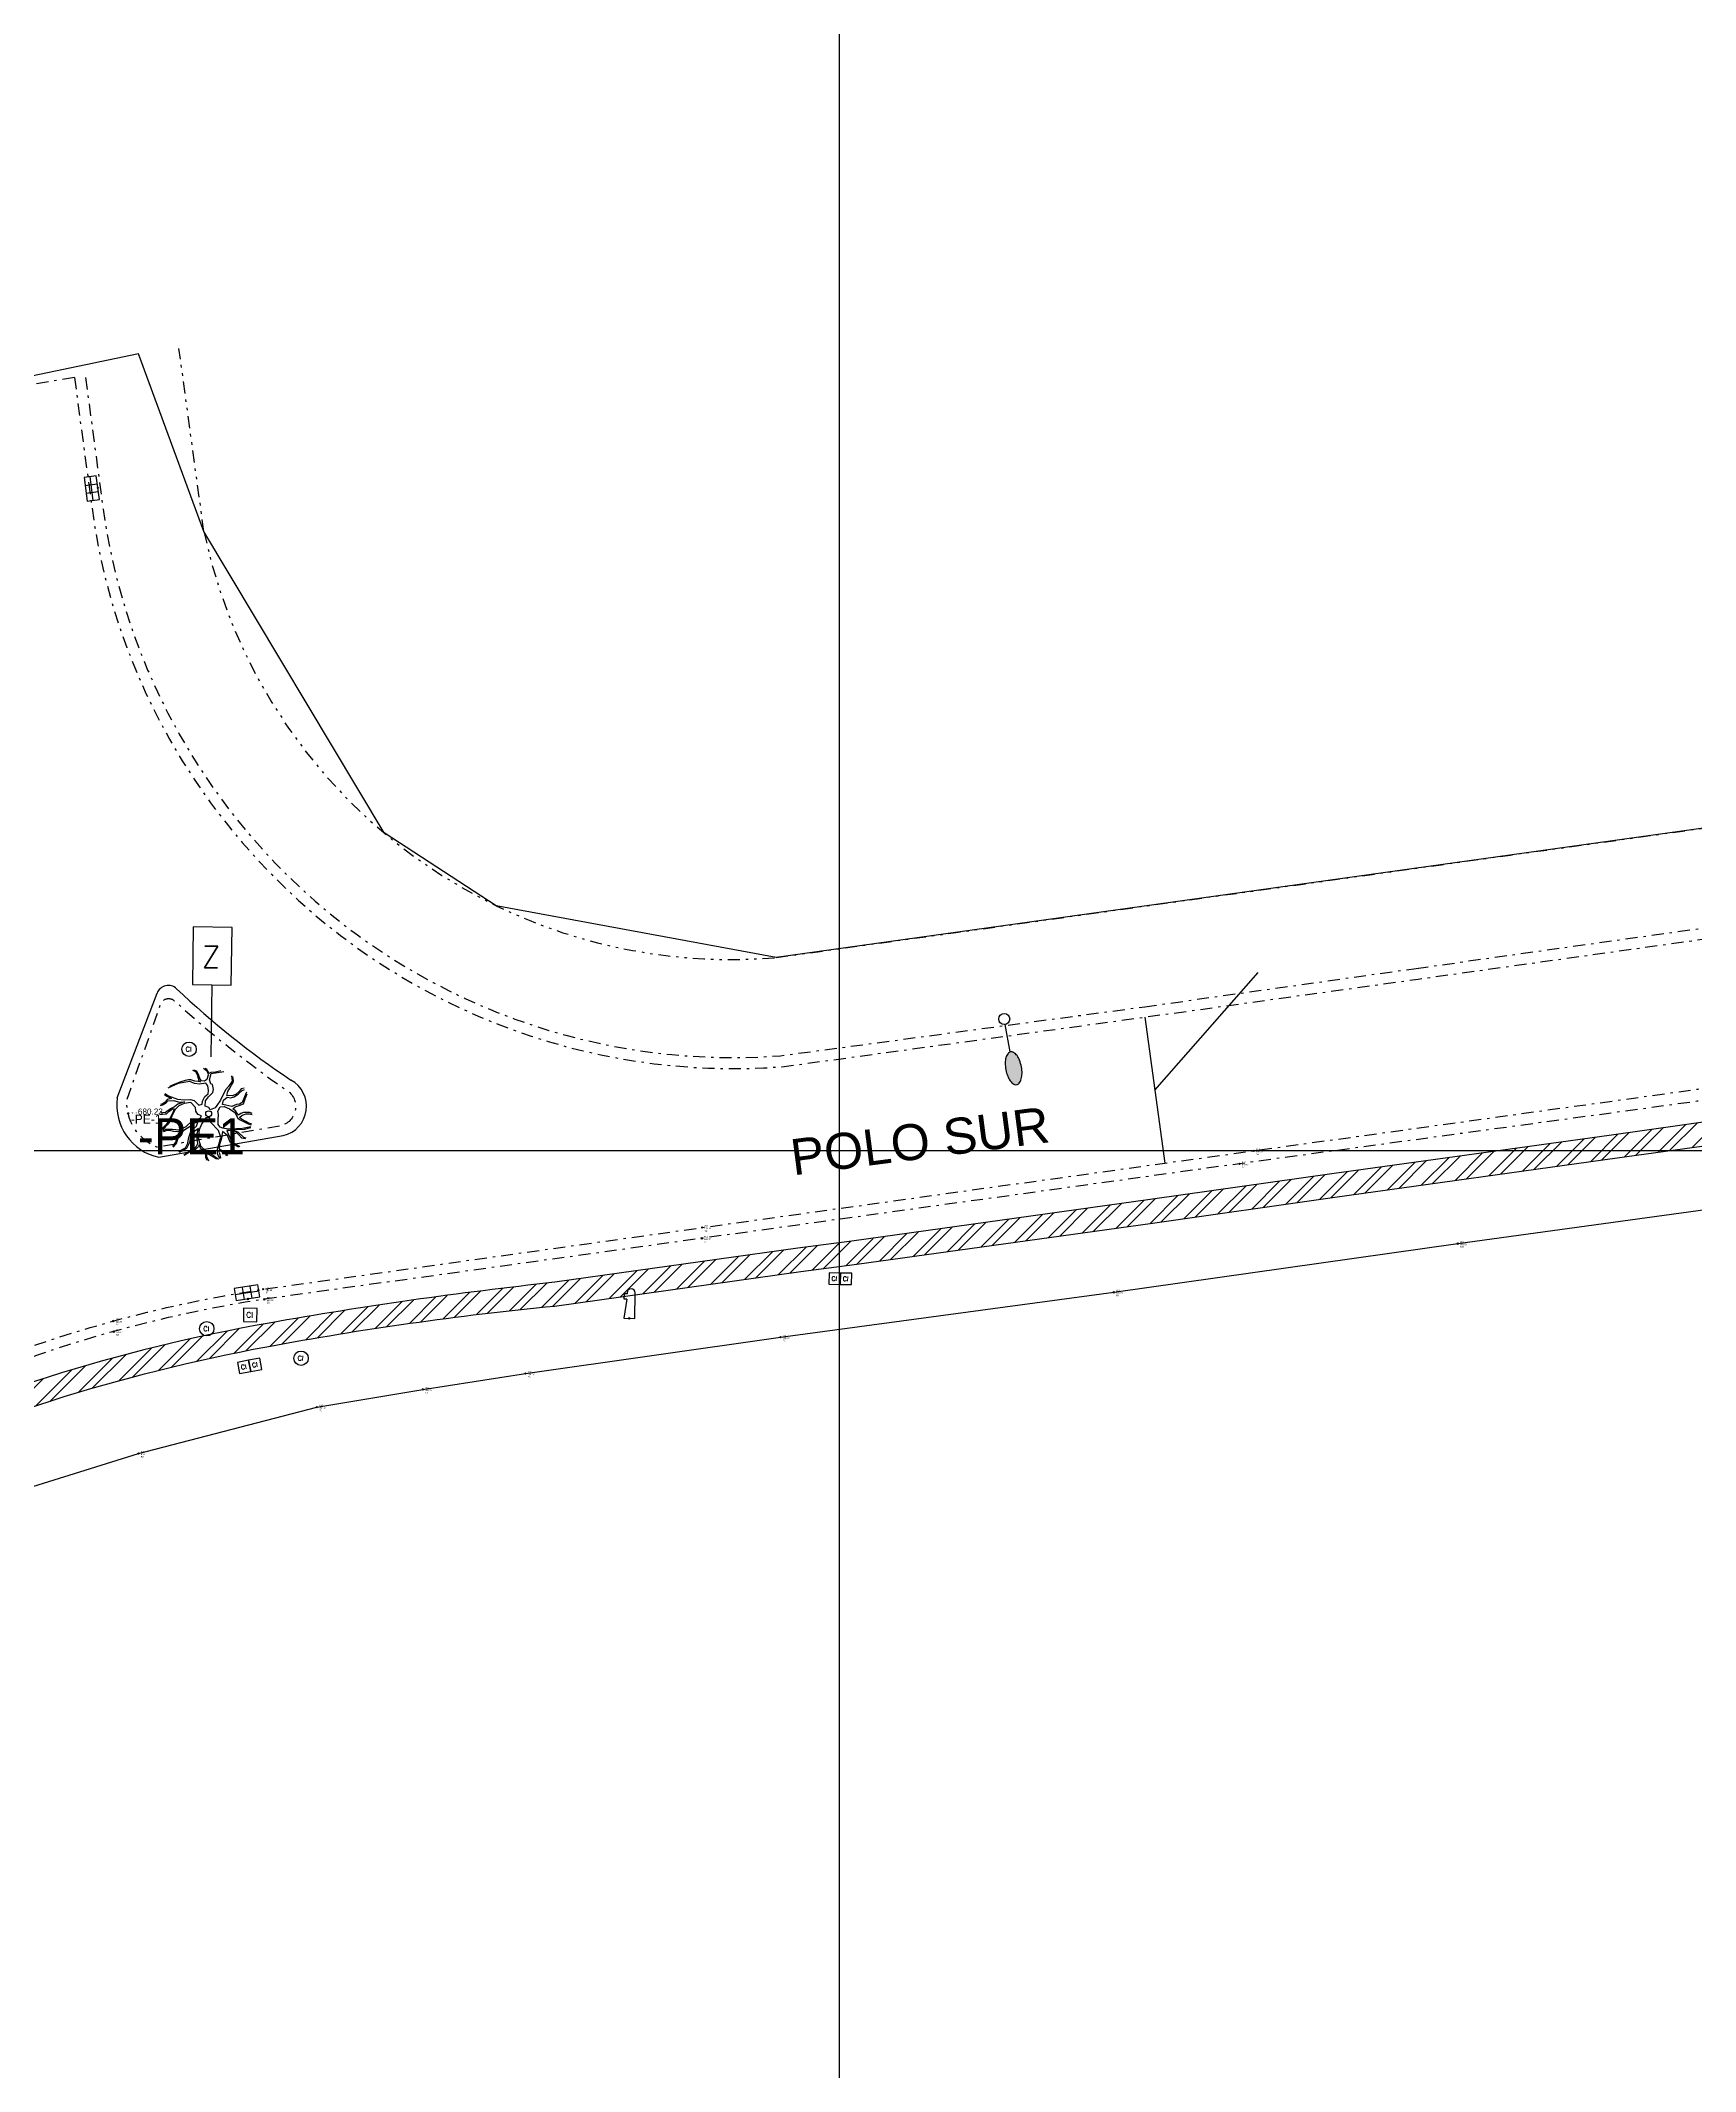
# Model space of a CAD drawing. Extents: x 352140 to 354978, y 6304672 to 6307963.
# Drawn here: x 352666.7 to 352735.6, y 6305561.7 to 6305646.2 of the extents above; entities that cross this region are included whole.
import ezdxf

# ---------------------------------------------------------------- set-up
doc = ezdxf.new("R2010")
doc.units = 0
doc.header["$PDMODE"] = 35
doc.header["$PDSIZE"] = 0.03
for name, pattern in [('DASHED', [19.05, 12.7, -6.35]), ('DIVIDE', [1.25, 0.5, -0.25, 0, -0.25, 0, -0.25]), ('JPG_DASHDOT', [1, 0.5, -0.25, 0, -0.25])]:
    doc.linetypes.add(name, pattern=pattern)
doc.layers.get('0').update_dxf_attribs({"linetype": 'CONTINUOUS'})
for name, color, linetype in [('02_Geo ext_Acotamiento', 7, 'CONTINUOUS'), ('02_Geo ext_Geometria', 2, 'CONTINUOUS'), ('1-CALLE_NOMBRE', 6, 'CONTINUOUS'), ('1-coordenadas', 8, 'CONTINUOUS'), ('1-ESTACION', 6, 'CONTINUOUS'), ('1-LINEA DE CIERRO', 7, 'DIVIDE'), ('1-PAVIMENTO', 161, 'CONTINUOUS'), ('1-REJA', 252, 'FENCELINE1'), ('1-TEXTOS', 7, 'CONTINUOUS'), ('1-VEREDA', 251, 'CONTINUOUS'), ('2-ACHURADO VEREDA', 252, 'CONTINUOUS'), ('C-TOPO - BORDE - 2', 7, 'CONTINUOUS'), ('C-TOPO - BORDE - 3', 7, 'CONTINUOUS'), ('TOP-URB-SOLERAS', 2, 'JPG_DASHDOT'), ('V-NODE - 2013', 4, 'CONTINUOUS'), ('V-NODE - 2014.06.24', 4, 'CONTINUOUS'), ('V-NODE-TEXT 2013', 2, 'CONTINUOUS'), ('V-NODE-TEXT1 2013', 6, 'CONTINUOUS'), ('Z-ARB', 253, 'CONTINUOUS'), ('Z-CI', 253, 'CONTINUOUS'), ('Z-CR', 253, 'CONTINUOUS'), ('Z-CR2', 253, 'CONTINUOUS'), ('Z-GRIF', 253, 'CONTINUOUS'), ('Z-LUM', 253, 'CONTINUOUS'), ('Z-SUM', 253, 'CONTINUOUS'), ('Z-Z', 253, 'CONTINUOUS')]:
    doc.layers.add(name, color=color, linetype=linetype)
doc.styles.add('A', font='arial.ttf', dxfattribs={"height": 2})
doc.styles.add('ROMANS', font='romans.shx', dxfattribs={"width": 0.75})
doc.linetypes.add('FENCELINE1', pattern='A,6.35,-2.54,[133,ltypeshp.shx,S=2.54,R=0,X=-2.54,Y=0],-2.54,25.4', length=36.83)
doc.dimstyles.new('Principal', dxfattribs={"dimscale": 0, "dimtxt": 2, "dimasz": 2, "dimexe": 1, "dimexo": 1, "dimtad": 1, "dimrnd": 0.05, "dimzin": 1, "dimtxsty": 'ROMANS', "dimcen": 2.5, "dimclrt": 2, "dimaunit": 2, "dimadec": 0, "dimazin": 0, "dimtfac": 1, "dimtmove": 0, "dimatfit": 3, "dimfxl": 1, "dimfxlon": 1, "dimarcsym": 0})

# ---------------------------------------------------------------- blocks, each defined once
blk = doc.blocks.new('COORDENADAS')
at = {"layer": '1-coordenadas'}
for p, q in [((520, -900.625), (520, -0.625)), ((20, -600.625), (1420, -600.625))]:
    blk.add_line(p, q, dxfattribs=at)
blk = doc.blocks.new('ARB')
at = {"layer": 'Z-ARB', "linetype": 'Continuous'}
for p, q in [((-0.702, 1.798), (-0.583, 1.746)), ((-0.515, 1.763), (-0.643, 1.81)), ((-0.583, 1.746), (-0.509, 1.626)), ((-0.451, 1.63), (-0.515, 1.763)), ((-0.239, 1.899), (-0.12, 1.8)), ((-0.104, 1.843), (-0.176, 1.887)), ((-0.12, 1.8), (-0.061, 1.684)), ((-0.028, 1.73), (-0.104, 1.843)), ((-0.015, 1.675), (-0.028, 1.73)), ((0.059, 1.721), (-0.015, 1.675)), ((0.263, 1.735), (0.059, 1.721)), ((0.083, 1.679), (0.258, 1.706)), ((0.258, 1.706), (0.603, 1.763)), ((0.476, 1.792), (0.263, 1.735)), ((-1.286, 1.232), (-1.718, 1.038)), ((-1.435, 1.215), (-1.648, 1.112)), ((-1.218, 1.294), (-1.435, 1.215)), ((-0.807, 1.329), (-1.286, 1.232)), ((-0.994, 1.364), (-1.218, 1.294)), ((-0.859, 1.399), (-0.994, 1.364)), ((-0.77, 1.397), (-0.859, 1.399)), ((-0.613, 1.246), (-0.807, 1.329)), ((-0.594, 1.348), (-0.77, 1.397)), ((-0.408, 1.222), (-0.613, 1.246)), ((-0.46, 1.33), (-0.594, 1.348)), ((-0.509, 1.626), (-0.456, 1.48)), ((-0.365, 1.32), (-0.46, 1.33)), ((-0.456, 1.48), (-0.427, 1.377)), ((-0.383, 1.436), (-0.451, 1.63)), ((-0.427, 1.377), (-0.365, 1.32)), ((-0.133, 1.268), (-0.408, 1.222)), ((-0.315, 1.371), (-0.383, 1.436)), ((-0.198, 1.348), (-0.315, 1.371)), ((-0.104, 1.421), (-0.198, 1.348)), ((-0.048, 1.161), (-0.133, 1.268)), ((-0.052, 1.607), (-0.104, 1.421)), ((-0.061, 1.684), (-0.052, 1.607)), ((-0.02, 0.968), (-0.048, 1.161)), ((-0.03, 0.834), (-0.02, 0.968)), ((-0.024, 0.697), (0.158, 0.888)), ((0.008, 1.414), (0.083, 1.679)), ((0.074, 1.251), (0.008, 1.414)), ((0.14, 1.216), (0.074, 1.251)), ((0.182, 1.012), (0.14, 1.216)), ((0.158, 0.888), (0.182, 1.012)), ((0.693, 1.027), (0.575, 0.786)), ((0.813, 1.148), (0.693, 1.027)), ((0.743, 0.777), (0.782, 0.943)), ((0.782, 0.943), (0.864, 1.078)), ((0.953, 1.37), (0.813, 1.148)), ((0.864, 1.078), (0.938, 1.207)), ((0.925, 1.599), (0.953, 1.37)), ((0.938, 1.207), (0.999, 1.316)), ((1.013, 1.388), (0.981, 1.56)), ((0.999, 1.316), (1.013, 1.388)), ((1.26, 0.95), (1.125, 0.832)), ((1.231, 0.842), (1.374, 0.996)), ((1.337, 1.055), (1.26, 0.95)), ((1.457, 1.093), (1.337, 1.055)), ((1.374, 0.996), (1.478, 1.036)), ((1.554, 0.924), (1.484, 0.726)), ((1.509, 0.646), (1.582, 0.858)), ((-1.799, 0.026), (-2.04, -0.011)), ((-2.01, 0.315), (-1.918, 0.335)), ((-1.962, 0.358), (-1.993, 0.364)), ((-1.815, 0.451), (-1.962, 0.358)), ((-1.918, 0.335), (-1.797, 0.417)), ((-1.85, 0.774), (-1.749, 0.71)), ((-1.845, 0.817), (-1.69, 0.721)), ((-1.735, 0.571), (-1.815, 0.451)), ((-1.593, 0.175), (-1.799, 0.026)), ((-1.797, 0.417), (-1.707, 0.506)), ((-1.76, -0.027), (-1.663, 0.06)), ((-1.749, 0.71), (-1.558, 0.613)), ((-1.558, 0.613), (-1.735, 0.571)), ((-1.707, 0.506), (-1.453, 0.525)), ((-1.69, 0.721), (-1.313, 0.581)), ((-1.663, 0.06), (-1.502, 0.188)), ((-1.486, 0.056), (-1.64, -0.284)), ((-1.423, 0.263), (-1.593, 0.175)), ((-1.406, 0.139), (-1.529, -0.124)), ((-1.502, 0.188), (-1.446, 0.184)), ((-1.446, 0.184), (-1.486, 0.056)), ((-1.453, 0.525), (-1.23, 0.467)), ((-1.287, 0.38), (-1.423, 0.263)), ((-1.244, 0.312), (-1.406, 0.139)), ((-1.313, 0.581), (-1.01, 0.561)), ((-1.01, 0.478), (-1.287, 0.38)), ((-1.024, 0.405), (-1.244, 0.312)), ((-1.23, 0.467), (-1.01, 0.478)), ((-0.747, 0.458), (-1.024, 0.405)), ((-1.01, 0.561), (-0.772, 0.583)), ((-0.772, 0.583), (-0.611, 0.538)), ((-0.553, 0.248), (-0.747, 0.458)), ((-0.611, 0.538), (-0.502, 0.434)), ((-0.534, 0.093), (-0.553, 0.248)), ((-0.49, 0.032), (-0.534, 0.093)), ((-0.502, 0.434), (-0.412, 0.356)), ((-0.431, -0.039), (-0.49, 0.032)), ((-0.412, 0.356), (-0.283, 0.392)), ((-0.283, 0.392), (-0.259, 0.523)), ((-0.259, 0.523), (-0.167, 0.709)), ((-0.167, 0.709), (-0.03, 0.834)), ((-0.154, 0.307), (-0.135, 0.537)), ((-0.154, 0.307), (-0.154, 0.307)), ((-0.001, 0.263), (-0.154, 0.307)), ((-0.135, 0.537), (-0.024, 0.697)), ((0.06, 0.161), (-0.001, 0.263)), ((0.271, 0.249), (0.06, 0.161)), ((0.329, 0.343), (0.271, 0.249)), ((0.486, 0.577), (0.329, 0.343)), ((0.374, 0.116), (0.473, 0.293)), ((0.413, -0.019), (0.374, 0.116)), ((0.473, 0.293), (0.637, 0.307)), ((0.575, 0.786), (0.486, 0.577)), ((0.565, 0.396), (0.614, 0.568)), ((0.714, 0.375), (0.565, 0.396)), ((0.614, 0.568), (0.752, 0.7)), ((0.637, 0.307), (0.87, 0.217)), ((0.961, 0.313), (0.714, 0.375)), ((0.973, 0.756), (0.743, 0.777)), ((0.752, 0.7), (0.909, 0.677)), ((0.87, 0.217), (1.092, 0.069)), ((0.909, 0.677), (1.054, 0.717)), ((1.148, 0.406), (0.961, 0.313)), ((1.125, 0.832), (0.973, 0.756)), ((1.007, 0.214), (1.104, 0.301)), ((1.112, 0.134), (1.007, 0.214)), ((1.054, 0.717), (1.231, 0.842)), ((1.092, 0.069), (1.217, -0.165)), ((1.104, 0.301), (1.261, 0.361)), ((1.196, 0.02), (1.112, 0.134)), ((1.281, 0.425), (1.148, 0.406)), ((1.242, -0.034), (1.196, 0.02)), ((1.335, 0.031), (1.242, -0.034)), ((1.261, 0.361), (1.445, 0.439)), ((1.39, 0.487), (1.281, 0.425)), ((1.447, 0.07), (1.335, 0.031)), ((1.419, 0.557), (1.39, 0.487)), ((1.394, -0.041), (1.559, 0.018)), ((1.484, 0.726), (1.419, 0.557)), ((1.445, 0.439), (1.509, 0.646)), ((1.578, 0.075), (1.447, 0.07)), ((1.559, 0.018), (1.705, 0.021)), ((1.714, 0.072), (1.578, 0.075)), ((1.705, 0.021), (1.806, 0.001)), ((1.814, 0.045), (1.714, 0.072)), ((-2.033, -0.058), (-1.818, -0.031)), ((-1.754, -0.458), (-1.937, -0.656)), ((-1.782, -0.565), (-1.916, -0.718)), ((-1.898, -0.762), (-1.771, -0.673)), ((-1.724, -0.727), (-1.874, -0.789)), ((-1.818, -0.031), (-1.76, -0.027)), ((-1.653, -0.439), (-1.782, -0.565)), ((-1.771, -0.673), (-1.495, -0.665)), ((-1.64, -0.284), (-1.754, -0.458)), ((-1.635, -0.722), (-1.724, -0.727)), ((-1.529, -0.124), (-1.653, -0.439)), ((-1.441, -0.766), (-1.635, -0.722)), ((-1.495, -0.665), (-1.216, -0.688)), ((-1.297, -0.771), (-1.441, -0.766)), ((-1.136, -0.734), (-1.297, -0.771)), ((-1.29, -0.991), (-1.206, -0.803)), ((-1.118, -0.805), (-1.25, -0.991)), ((-1.216, -0.688), (-0.93, -0.54)), ((-1.206, -0.803), (-1.136, -0.734)), ((-0.982, -0.688), (-1.118, -0.805)), ((-0.768, -0.54), (-0.982, -0.688)), ((-0.93, -0.54), (-0.694, -0.321)), ((-0.82, -1.065), (-0.757, -0.821)), ((-0.613, -0.404), (-0.768, -0.54)), ((-0.757, -0.821), (-0.626, -0.643)), ((-0.619, -0.772), (-0.743, -0.959)), ((-0.694, -0.321), (-0.346, -0.191)), ((-0.626, -0.643), (-0.5, -0.531)), ((-0.42, -0.622), (-0.619, -0.772)), ((-0.445, -0.368), (-0.613, -0.404)), ((-0.5, -0.531), (-0.474, -0.438)), ((-0.474, -0.438), (-0.445, -0.368)), ((-0.467, -0.824), (-0.42, -0.622)), ((-0.462, -1.051), (-0.467, -0.824)), ((-0.304, -0.094), (-0.431, -0.039)), ((-0.391, -0.68), (-0.415, -1.015)), ((-0.297, -0.442), (-0.391, -0.68)), ((-0.346, -0.191), (-0.304, -0.094)), ((-0.117, -0.175), (-0.297, -0.442)), ((0.055, -0.162), (-0.117, -0.175)), ((0.089, -0.365), (0.055, -0.162)), ((0.422, -0.692), (0.089, -0.365)), ((0.396, -0.235), (0.413, -0.019)), ((0.404, -0.447), (0.396, -0.235)), ((0.49, -0.547), (0.404, -0.447)), ((0.523, -0.967), (0.422, -0.692)), ((0.595, -0.589), (0.49, -0.547)), ((0.592, -0.732), (0.568, -0.901)), ((0.796, -0.891), (0.592, -0.732)), ((0.822, -0.625), (0.595, -0.589)), ((0.917, -0.681), (0.77, -0.69)), ((0.77, -0.69), (0.835, -0.854)), ((1.165, -0.608), (0.822, -0.625)), ((1.126, -0.728), (0.917, -0.681)), ((1.483, -0.631), (1.034, -0.658)), ((1.034, -0.658), (1.244, -0.743)), ((1.271, -0.854), (1.126, -0.728)), ((1.335, -0.602), (1.165, -0.608)), ((1.217, -0.165), (1.28, -0.215)), ((1.244, -0.743), (1.461, -0.958)), ((1.28, -0.132), (1.394, -0.041)), ((1.364, -0.201), (1.28, -0.132)), ((1.28, -0.215), (1.65, -0.391)), ((1.485, -0.578), (1.335, -0.602)), ((1.554, -0.305), (1.364, -0.201)), ((1.747, -0.56), (1.483, -0.631)), ((1.761, -0.511), (1.485, -0.578)), ((1.664, -0.363), (1.554, -0.305)), ((1.65, -0.391), (1.778, -0.438)), ((1.787, -0.395), (1.664, -0.363)), ((-1.472, -1.393), (-1.355, -1.205)), ((-1.335, -1.269), (-1.453, -1.419)), ((-1.355, -1.205), (-1.29, -0.991)), ((-1.25, -0.991), (-1.335, -1.269)), ((-1.214, -1.608), (-1.082, -1.505)), ((-0.895, -1.458), (-1.187, -1.636)), ((-1.082, -1.505), (-0.947, -1.433)), ((-1.011, -1.73), (-0.881, -1.642)), ((-0.734, -1.587), (-0.991, -1.749)), ((-0.947, -1.433), (-0.845, -1.241)), ((-0.776, -1.217), (-0.895, -1.458)), ((-0.881, -1.642), (-0.707, -1.532)), ((-0.845, -1.241), (-0.82, -1.065)), ((-0.743, -0.959), (-0.776, -1.217)), ((-0.552, -1.523), (-0.734, -1.587)), ((-0.707, -1.532), (-0.584, -1.48)), ((-0.584, -1.48), (-0.493, -1.384)), ((-0.413, -1.384), (-0.552, -1.523)), ((-0.493, -1.384), (-0.434, -1.244)), ((-0.434, -1.244), (-0.462, -1.051)), ((-0.415, -1.015), (-0.316, -1.342)), ((-0.38, -1.3), (-0.413, -1.384)), ((-0.307, -1.465), (-0.38, -1.3)), ((-0.316, -1.342), (-0.056, -1.588)), ((-0.185, -1.548), (-0.307, -1.465)), ((-0.104, -1.631), (-0.185, -1.548)), ((-0.097, -1.678), (-0.104, -1.631)), ((-0.096, -1.844), (-0.097, -1.678)), ((-0.059, -1.648), (-0.068, -1.782)), ((0.235, -1.802), (-0.059, -1.648)), ((-0.056, -1.588), (0.224, -1.732)), ((0.396, -1.463), (0.466, -1.183)), ((0.397, -1.667), (0.396, -1.463)), ((0.49, -1.868), (0.397, -1.667)), ((0.474, -1.267), (0.453, -1.459)), ((0.453, -1.459), (0.629, -1.553)), ((0.475, -1.516), (0.453, -1.587)), ((0.453, -1.587), (0.473, -1.651)), ((0.466, -1.183), (0.523, -0.967)), ((0.473, -1.651), (0.516, -1.848)), ((0.544, -1.024), (0.474, -1.267)), ((0.56, -1.577), (0.475, -1.516)), ((0.568, -0.901), (0.544, -1.024)), ((0.712, -1.629), (0.56, -1.577)), ((0.629, -1.553), (0.741, -1.604)), ((0.779, -1.74), (0.712, -1.629)), ((0.741, -1.604), (0.807, -1.722)), ((0.92, -1.171), (0.796, -0.891)), ((0.835, -0.854), (0.98, -1.153)), ((1.016, -1.22), (0.92, -1.171)), ((0.98, -1.153), (1.315, -1.345)), ((1.27, -1.366), (1.016, -1.22)), ((1.398, -0.991), (1.271, -0.854)), ((1.545, -1.027), (1.398, -0.991)), ((1.461, -0.958), (1.561, -0.985)), ((-0.037, -1.953), (-0.096, -1.844)), ((-0.068, -1.782), (0.019, -1.957)), ((0.224, -1.732), (0.433, -1.885)), ((0.354, -1.892), (0.235, -1.802))]:
    blk.add_line(p, q, dxfattribs=at)
at = {"layer": 'Z-ARB'}
blk.add_circle((0, 0), 0.122, dxfattribs=at)
blk = doc.blocks.new('CI')
at = {"layer": 'Z-CI'}
blk.add_circle((0, 0), 1.2, dxfattribs=at)
at = {"layer": 'Z-CI', "style": 'ROMANS'}
blk.add_text('CI', height=0.8, rotation=360, dxfattribs=at).set_placement((-0.58, -0.4))
blk = doc.blocks.new('CR')
at = {"layer": 'Z-CR', "color": 9, "true_color": 0xbdbdbd}
for p, q in [((-1.12, 1.12), (-1.12, -1.12)), ((1.12, 1.12), (-1.12, 1.12)), ((1.12, -1.12), (1.12, 1.12)), ((-1.12, -1.12), (1.12, -1.12))]:
    blk.add_line(p, q, dxfattribs=at)
at = {"layer": 'Z-CR', "color": 9, "true_color": 0xbdbdbd, "style": 'ROMANS'}
blk.add_text('CI', height=0.9, dxfattribs=at).set_placement((-0.65, -0.45))
blk = doc.blocks.new('CR2')
at = {"layer": 'Z-CR2'}
for p, q in [((-1.69, 0.84), (-1.69, -0.84)), ((0, 0.84), (-1.69, 0.84)), ((0, 0.84), (0, -0.84)), ((1.69, 0.84), (0, 0.84)), ((0, -0.84), (0, 0.84)), ((1.69, -0.84), (1.69, 0.84)), ((-1.69, -0.84), (0, -0.84)), ((0, -0.84), (1.69, -0.84))]:
    blk.add_line(p, q, dxfattribs=at)
at = {"layer": 'Z-CR2', "style": 'ROMANS'}
for p in [(-1.33, -0.34), (0.36, -0.34)]:
    blk.add_text('CI', height=0.675, rotation=360, dxfattribs=at).set_placement(p)
blk = doc.blocks.new('GRIF')
at = {"layer": 'Z-GRIF'}
for p, q in [((-0.56, 1.97), (-0.56, 2.53)), ((-0.28, 2.53), (-0.56, 2.53)), ((-0.28, 2.65), (-0.28, 2.53)), ((0.56, 0), (0.56, 2.65)), ((-0.28, 1.97), (-0.56, 0)), ((-0.28, 1.97), (-0.56, 1.97)), ((-0.56, 0), (0.56, 0))]:
    blk.add_line(p, q, dxfattribs=at)
blk.add_arc((0.14, 2.65), 0.422, 0, 180, dxfattribs=at)
blk.add_point((0, 0), dxfattribs=at)
blk = doc.blocks.new('LUM')
blk.add_hatch(color=256).paths.add_polyline_path([(0.32, 2.09, 0.048714), (0.293, 2.371, 0.062489), (0.224, 2.581, 0.102974), (0.101, 2.743, 0.180941), (-0.01, 2.784, 0.180941), (-0.121, 2.743, 0.102974), (-0.244, 2.581, 0.062489), (-0.313, 2.371, 0.048714), (-0.341, 2.09, 0.048714), (-0.313, 1.808, 0.062489), (-0.244, 1.599, 0.102974), (-0.121, 1.437, 0.180941), (-0.01, 1.395, 0.180941), (0.101, 1.437, 0.102974), (0.224, 1.599, 0.062489), (0.293, 1.808, 0.048714)])
at = {"layer": 'Z-LUM'}
blk.add_lwpolyline([(-0.341, 2.09, 0.048714), (-0.313, 1.808, 0.062489), (-0.244, 1.599, 0.102974), (-0.121, 1.437, 0.180941), (-0.01, 1.395, 0.180941), (0.101, 1.437, 0.102974), (0.224, 1.599, 0.062489), (0.293, 1.808, 0.048714), (0.32, 2.09, 0.048714), (0.293, 2.371, 0.062489), (0.224, 2.581, 0.102974), (0.101, 2.743, 0.180941), (-0.01, 2.784, 0.180941), (-0.121, 2.743, 0.102974), (-0.244, 2.581, 0.062489), (-0.313, 2.371, 0.048714)], format="xyb", close=True, dxfattribs=at)
blk.add_lwpolyline([(0.006, 1.395), (0.006, 0.23)], dxfattribs=at)
blk.add_circle((0, 0), 0.23, dxfattribs=at)
blk = doc.blocks.new('SUM')
at = {"layer": 'Z-SUM', "color": 9, "true_color": 0xbdbdbd}
for p, q in [((-1.5, 1.54), (-1.5, 0)), ((1.5, 1.54), (-1.5, 1.54)), ((-1.5, 0.77), (1.5, 0.77)), ((-1.5, 0), (1.5, 0)), ((-0.5, 1.54), (-0.5, 0)), ((0.5, 1.54), (0.5, 0)), ((1.5, 0), (1.5, 1.54))]:
    blk.add_line(p, q, dxfattribs=at)
blk.add_point((0, 0), dxfattribs=at)
blk = doc.blocks.new('Z')
for p, q in [((0.81, 5.399), (-0.81, 5.399)), ((-0.81, 5.399), (-0.81, 3)), ((0.81, 3), (0.81, 5.399)), ((-0.81, 3), (0.81, 3)), ((0, 3), (0, 0))]:
    blk.add_line(p, q)
at = {"style": 'ROMANS'}
blk.add_text('Z', height=0.9, rotation=360, dxfattribs=at).set_placement((-0.437, 3.706))
blk = doc.blocks.new('*U188', base_point=(352694.28, 6305596.797))
at = {"layer": 'V-NODE - 2013', "lineweight": -2}
blk.add_point((352694.28, 6305596.797), dxfattribs=at)
at = {"layer": 'V-NODE-TEXT 2013', "linetype": 'ByBlock', "char_height": 0.0635}
for s, insert, attachment_point in [('810', (352694.385, 6305596.83), 7), ('SZ', (352694.385, 6305596.691), 1), ('680.41', (352694.385, 6305596.792), 1)]:
    blk.add_mtext(s, dxfattribs=dict(at, insert=insert, attachment_point=attachment_point))
blk = doc.blocks.new('*U189', base_point=(352694.262, 6305596.344))
at = {"layer": 'V-NODE - 2013', "lineweight": -2}
blk.add_point((352694.262, 6305596.344), dxfattribs=at)
at = {"layer": 'V-NODE-TEXT 2013', "linetype": 'ByBlock', "char_height": 0.0635}
for s, insert, attachment_point in [('811', (352694.367, 6305596.377), 7), ('SZ', (352694.367, 6305596.238), 1), ('680.47', (352694.367, 6305596.339), 1)]:
    blk.add_mtext(s, dxfattribs=dict(at, insert=insert, attachment_point=attachment_point))
blk = doc.blocks.new('*U190', base_point=(352716.646, 6305599.451))
at = {"layer": 'V-NODE - 2013', "lineweight": -2}
blk.add_point((352716.646, 6305599.451), dxfattribs=at)
at = {"layer": 'V-NODE-TEXT 2013', "linetype": 'ByBlock', "char_height": 0.0635}
for s, insert, attachment_point in [('812', (352716.751, 6305599.484), 7), ('680.82', (352716.751, 6305599.446), 1), ('SZ', (352716.751, 6305599.345), 1)]:
    blk.add_mtext(s, dxfattribs=dict(at, insert=insert, attachment_point=attachment_point))
blk = doc.blocks.new('*U191', base_point=(352717.243, 6305599.992))
at = {"layer": 'V-NODE - 2013', "lineweight": -2}
blk.add_point((352717.243, 6305599.992), dxfattribs=at)
at = {"layer": 'V-NODE-TEXT 2013', "linetype": 'ByBlock', "char_height": 0.0635}
for s, insert, attachment_point in [('813', (352717.348, 6305600.025), 7), ('SZ', (352717.348, 6305599.886), 1), ('680.76', (352717.348, 6305599.987), 1)]:
    blk.add_mtext(s, dxfattribs=dict(at, insert=insert, attachment_point=attachment_point))
blk = doc.blocks.new('*U202', base_point=(352676.055, 6305593.81))
at = {"layer": 'V-NODE - 2013', "lineweight": -2}
blk.add_point((352676.055, 6305593.81), dxfattribs=at)
at = {"layer": 'V-NODE-TEXT 2013', "linetype": 'ByBlock', "char_height": 0.0635}
for s, insert, attachment_point in [('848', (352676.16, 6305593.843), 7), ('SZ', (352676.16, 6305593.704), 1), ('680.22', (352676.16, 6305593.805), 1)]:
    blk.add_mtext(s, dxfattribs=dict(at, insert=insert, attachment_point=attachment_point))
blk = doc.blocks.new('*U203', base_point=(352676.007, 6305594.225))
at = {"layer": 'V-NODE - 2013', "lineweight": -2}
blk.add_point((352676.007, 6305594.225), dxfattribs=at)
at = {"layer": 'V-NODE-TEXT 2013', "linetype": 'ByBlock', "char_height": 0.0635}
for s, insert, attachment_point in [('849', (352676.112, 6305594.258), 7), ('SZ', (352676.112, 6305594.119), 1), ('680.14', (352676.112, 6305594.22), 1)]:
    blk.add_mtext(s, dxfattribs=dict(at, insert=insert, attachment_point=attachment_point))
blk = doc.blocks.new('*U204', base_point=(352669.764, 6305592.903))
at = {"layer": 'V-NODE - 2013', "lineweight": -2}
blk.add_point((352669.764, 6305592.903), dxfattribs=at)
at = {"layer": 'V-NODE-TEXT 2013', "linetype": 'ByBlock', "char_height": 0.0635}
for s, insert, attachment_point in [('850', (352669.869, 6305592.936), 7), ('SZ', (352669.869, 6305592.797), 1), ('680.05', (352669.869, 6305592.898), 1)]:
    blk.add_mtext(s, dxfattribs=dict(at, insert=insert, attachment_point=attachment_point))
blk = doc.blocks.new('*U205', base_point=(352669.781, 6305592.466))
at = {"layer": 'V-NODE - 2013', "lineweight": -2}
blk.add_point((352669.781, 6305592.466), dxfattribs=at)
at = {"layer": 'V-NODE-TEXT 2013', "linetype": 'ByBlock', "char_height": 0.0635}
for s, insert, attachment_point in [('851', (352669.886, 6305592.499), 7), ('SZ', (352669.886, 6305592.36), 1), ('680.14', (352669.886, 6305592.461), 1)]:
    blk.add_mtext(s, dxfattribs=dict(at, insert=insert, attachment_point=attachment_point))
blk = doc.blocks.new('*U257', base_point=(352725.734, 6305596.126))
at = {"layer": 'V-NODE - 2013', "lineweight": -2}
blk.add_point((352725.734, 6305596.126), dxfattribs=at)
at = {"layer": 'V-NODE-TEXT 2013', "linetype": 'ByBlock', "char_height": 0.0635}
for s, insert, attachment_point in [('800', (352725.839, 6305596.159), 7), ('680.90', (352725.839, 6305596.121), 1), ('RJX', (352725.839, 6305596.02), 1)]:
    blk.add_mtext(s, dxfattribs=dict(at, insert=insert, attachment_point=attachment_point))
blk = doc.blocks.new('*U278', base_point=(352711.414, 6305594.106))
at = {"layer": 'V-NODE - 2013', "lineweight": -2}
blk.add_point((352711.414, 6305594.106), dxfattribs=at)
at = {"layer": 'V-NODE-TEXT 2013', "linetype": 'ByBlock', "char_height": 0.0635}
for s, insert, attachment_point in [('801', (352711.519, 6305594.139), 7), ('680.66', (352711.519, 6305594.101), 1), ('RJ', (352711.519, 6305594), 1)]:
    blk.add_mtext(s, dxfattribs=dict(at, insert=insert, attachment_point=attachment_point))
blk = doc.blocks.new('*U279', base_point=(352697.544, 6305592.228))
at = {"layer": 'V-NODE - 2013', "lineweight": -2}
blk.add_point((352697.544, 6305592.228), dxfattribs=at)
at = {"layer": 'V-NODE-TEXT 2013', "linetype": 'ByBlock', "char_height": 0.0635}
for s, insert, attachment_point in [('802', (352697.649, 6305592.261), 7), ('680.45', (352697.649, 6305592.223), 1), ('RJ', (352697.649, 6305592.122), 1)]:
    blk.add_mtext(s, dxfattribs=dict(at, insert=insert, attachment_point=attachment_point))
blk = doc.blocks.new('*U280', base_point=(352686.927, 6305590.717))
at = {"layer": 'V-NODE - 2013', "lineweight": -2}
blk.add_point((352686.927, 6305590.717), dxfattribs=at)
at = {"layer": 'V-NODE-TEXT 2013', "linetype": 'ByBlock', "char_height": 0.0635}
for s, insert, attachment_point in [('803', (352687.032, 6305590.75), 7), ('680.39', (352687.032, 6305590.712), 1), ('RJ', (352687.032, 6305590.611), 1)]:
    blk.add_mtext(s, dxfattribs=dict(at, insert=insert, attachment_point=attachment_point))
blk = doc.blocks.new('*U281', base_point=(352682.657, 6305590.056))
at = {"layer": 'V-NODE - 2013', "lineweight": -2}
blk.add_point((352682.657, 6305590.056), dxfattribs=at)
at = {"layer": 'V-NODE-TEXT 2013', "linetype": 'ByBlock', "char_height": 0.0635}
for s, insert, attachment_point in [('804', (352682.762, 6305590.089), 7), ('680.26', (352682.762, 6305590.051), 1), ('RJ', (352682.762, 6305589.95), 1)]:
    blk.add_mtext(s, dxfattribs=dict(at, insert=insert, attachment_point=attachment_point))
blk = doc.blocks.new('*U282', base_point=(352678.239, 6305589.316))
at = {"layer": 'V-NODE - 2013', "lineweight": -2}
blk.add_point((352678.239, 6305589.316), dxfattribs=at)
at = {"layer": 'V-NODE-TEXT 2013', "linetype": 'ByBlock', "char_height": 0.0635}
for s, insert, attachment_point in [('805', (352678.344, 6305589.349), 7), ('680.20', (352678.344, 6305589.311), 1), ('RJ', (352678.344, 6305589.21), 1)]:
    blk.add_mtext(s, dxfattribs=dict(at, insert=insert, attachment_point=attachment_point))
blk = doc.blocks.new('*U283', base_point=(352670.811, 6305587.388))
at = {"layer": 'V-NODE - 2013', "lineweight": -2}
blk.add_point((352670.811, 6305587.388), dxfattribs=at)
at = {"layer": 'V-NODE-TEXT 2013', "linetype": 'ByBlock', "char_height": 0.0635}
for s, insert, attachment_point in [('806', (352670.916, 6305587.421), 7), ('680.14', (352670.916, 6305587.383), 1), ('RJ', (352670.916, 6305587.282), 1)]:
    blk.add_mtext(s, dxfattribs=dict(at, insert=insert, attachment_point=attachment_point))
blk = doc.blocks.new('*U450', base_point=(352670.387, 6305601.552))
at = {"layer": 'V-NODE - 2013', "lineweight": -2}
blk.add_point((352670.387, 6305601.552), dxfattribs=at)
at = {"layer": 'V-NODE-TEXT1 2013', "linetype": 'ByBlock'}
for s, insert, char_height, attachment_point in [('680.23', (352670.492, 6305601.566), 0.0635, 4), ('-PE-1', (352670.492, 6305601.497), 0.375, 1)]:
    blk.add_mtext(s, dxfattribs=dict(at, insert=insert, char_height=char_height, attachment_point=attachment_point))
blk = doc.blocks.new('*D959')
at = {"layer": '02_Geo ext_Geometria', "color": 0, "lineweight": -2, "transparency": 16777216}
blk.add_line((352576.103, 6306008.627), (352574.44, 6306014.447), dxfattribs=at)
at = {"layer": '02_Geo ext_Geometria', "color": 0, "transparency": 16777216}
blk.add_solid([(352574.6, 6306014.493), (352574.28, 6306014.401), (352574.165, 6306015.409)], dxfattribs=at)
at = {"layer": '02_Geo ext_Geometria', "color": 2, "transparency": 16777216, "insert": (352576.282, 6306011.306), "char_height": 1, "attachment_point": 5, "rotation": 285.94554, "style": 'ROMANS'}
blk.add_mtext('R420,40', dxfattribs=at)
blk = doc.blocks.new('*D1282')
at = {"layer": '02_Geo ext_Acotamiento', "color": 0, "lineweight": -2, "transparency": 16777216}
blk.add_line((352570.588, 6306007.009), (352568.844, 6306012.806), dxfattribs=at)
at = {"layer": '02_Geo ext_Acotamiento', "color": 0, "transparency": 16777216}
blk.add_solid([(352569.004, 6306012.854), (352568.685, 6306012.758), (352568.556, 6306013.764)], dxfattribs=at)
at = {"layer": '02_Geo ext_Acotamiento', "color": 2, "transparency": 16777216, "insert": (352570.729, 6306009.69), "char_height": 1, "attachment_point": 5, "rotation": 286.7422, "style": 'ROMANS'}
blk.add_mtext('R420,40', dxfattribs=at)

msp = doc.modelspace()

# ---------------------------------------------------------------- hatches: boundary and pattern name
at = {"layer": '2-ACHURADO VEREDA'}
h = msp.add_hatch(dxfattribs=at)
h.set_pattern_fill('ANSI32', color=256, scale=0.09)
h.paths.add_polyline_path([(352720.617, 6305598.054), (352732.368, 6305599.703), (352742.734, 6305601.134), (352755.34, 6305602.893), (352757.27, 6305603.202), (352761.983, 6305602.436), (352770.567, 6305600.41), (352771.013, 6305599.078), (352772.382, 6305589.499), (352773.367, 6305582.69), (352774.502, 6305574.654), (352776.311, 6305561.585), (352778.207, 6305548.171), (352779.696, 6305548.344), (352777.83, 6305561.778), (352775.967, 6305574.833), (352774.777, 6305582.795), (352773.865, 6305589.674), (352772.388, 6305600.297, 0.05743), (352771.451, 6305601.418), (352762.18, 6305603.377), (352757.291, 6305604.147), (352755.264, 6305603.879), (352742.632, 6305602.124), (352732.139, 6305600.646), (352720.501, 6305599.028), (352712.936, 6305597.962), (352700.518, 6305596.221), (352698.257, 6305595.938), (352688.145, 6305594.514, 0.016921), (352676.257, 6305592.819, 0.0646), (352658.21, 6305587.147), (352649.116, 6305583.522), (352638.688, 6305579.25), (352638.972, 6305578.433), (352649.251, 6305582.52), (352658.538, 6305586.235, -0.061952), (352676.156, 6305591.833, -0.0218), (352688.13, 6305593.524), (352698.383, 6305594.963), (352700.716, 6305595.265), (352713.022, 6305596.978)])

# ---------------------------------------------------------------- linework, layer by layer
at = {"layer": '1-ESTACION'}
msp.add_point((352670.387, 6305601.552), dxfattribs=at)
at = {"layer": '1-LINEA DE CIERRO', "flags": 128}
for points in [[(352673.539, 6305625.777), (352672.5, 6305633.402)], [(352697.356, 6305608.036), (352754.466, 6305616.009), (352764.989, 6305621.381)]]:
    msp.add_lwpolyline(points, dxfattribs=at)
msp.add_lwpolyline([(352673.539, 6305625.777, 0.232488), (352685.703, 6305610.198, 0.134576), (352697.356, 6305608.036, 0.395483)], format="xyb", dxfattribs=at)
at = {"layer": '1-PAVIMENTO', "flags": 128}
for points in [[(352669.93, 6305602.19), (352671.587, 6305606.554)], [(352671.664, 6305599.72), (352676.842, 6305600.621)]]:
    msp.add_lwpolyline(points, dxfattribs=at)
for points in [[(352672.399, 6305606.74, 0.53547), (352671.587, 6305606.554)], [(352672.399, 6305606.74, 0.042556), (352677.163, 6305602.938)], [(352676.842, 6305600.621, 0.685892), (352677.163, 6305602.938, -4.927986)], [(352669.93, 6305602.19, 0.391161), (352671.664, 6305599.72, 0.086801)]]:
    msp.add_lwpolyline(points, format="xyb", dxfattribs=at)
at = {"layer": '1-REJA', "ltscale": 0.2, "flags": 128}
msp.add_lwpolyline([(352617.874, 6305564.101), (352623.121, 6305567.639), (352630.809, 6305571.84), (352636.519, 6305574.549), (352647.519, 6305578.903), (352655.174, 6305581.999), (352662.884, 6305584.895), (352664.622, 6305585.451), (352670.811, 6305587.388), (352678.239, 6305589.316), (352682.657, 6305590.056), (352686.927, 6305590.717), (352697.544, 6305592.228), (352711.414, 6305594.106), (352725.734, 6305596.126), (352738.984, 6305597.943), (352752.1, 6305599.747), (352756.091, 6305599.956), (352758.713, 6305599.53), (352766.266, 6305597.729), (352767.867, 6305596.473), (352768.733, 6305594.649), (352769.993, 6305585.57), (352771.631, 6305574.23), (352772.485, 6305568.265), (352774.129, 6305556.217), (352775.876, 6305543.685), (352775.866, 6305541.561), (352775.254, 6305539.614), (352773.933, 6305538.027), (352772.121, 6305537.026), (352761.679, 6305533.001), (352749.581, 6305528.273, -0.439912), (352747.382, 6305529.771), (352747.416, 6305530.903)], format="xyb", dxfattribs=at)
at = {"layer": '1-TEXTOS'}
for p, q in [((352713.126, 6305602.517), (352717.428, 6305607.41)), ((352712.703, 6305605.557), (352713.549, 6305599.478))]:
    msp.add_line(p, q, dxfattribs=at)
at = {"layer": '1-VEREDA', "flags": 128}
msp.add_lwpolyline([(352742.632, 6305602.124), (352732.139, 6305600.646), (352720.501, 6305599.028), (352712.936, 6305597.962), (352700.518, 6305596.221), (352698.257, 6305595.938), (352688.145, 6305594.514, 0.016921), (352676.257, 6305592.819, 0.0646), (352658.21, 6305587.147), (352649.116, 6305583.522), (352638.688, 6305579.25), (352638.972, 6305578.433), (352649.251, 6305582.52), (352658.538, 6305586.235, -0.061952), (352676.156, 6305591.833, -0.0218), (352688.13, 6305593.524), (352698.383, 6305594.963), (352700.716, 6305595.265), (352713.022, 6305596.978), (352720.617, 6305598.054), (352732.368, 6305599.703), (352742.734, 6305601.134)], format="xyb", dxfattribs=at)
at = {"layer": 'C-TOPO - BORDE - 2', "elevation": 679.82}
msp.add_lwpolyline([(352760.023, 6305657.561), (352762.163, 6305641.971), (352764.498, 6305624.988), (352754.466, 6305616.009), (352697.356, 6305608.036), (352685.703, 6305610.198), (352681.038, 6305613.224), (352673.539, 6305625.777), (352670.815, 6305633.172), (352661.629, 6305631.257), (352657.843, 6305630.1), (352660.636, 6305611.407), (352660.207, 6305605.8), (352655.416, 6305599.231), (352654.172, 6305598.447), (352633.385, 6305590.141), (352631.506, 6305597.027), (352628.119, 6305609.853), (352625.986, 6305617.9), (352624.02, 6305625.566), (352621.9, 6305633.546), (352618.879, 6305644.777), (352615.85, 6305656.654)], dxfattribs=at)
at = {"layer": 'C-TOPO - BORDE - 3', "elevation": 679.37, "flags": 128}
msp.add_lwpolyline([(352617.874, 6305564.101), (352620.192, 6305574.395), (352633.434, 6305577.813), (352635.41, 6305579.177), (352636.008, 6305579.363), (352636.56, 6305574.653), (352636.519, 6305574.549), (352647.519, 6305578.903), (352655.174, 6305581.999), (352662.884, 6305584.895), (352664.622, 6305585.451), (352670.811, 6305587.388), (352678.239, 6305589.316), (352682.657, 6305590.056), (352686.927, 6305590.717), (352697.544, 6305592.228), (352711.414, 6305594.106), (352725.734, 6305596.126), (352738.984, 6305597.943)], dxfattribs=at)
at = {"layer": 'TOP-URB-SOLERAS'}
msp.add_line((352668.148, 6305632.194), (352662.096, 6305631.17), dxfattribs=at)
at = {"layer": 'TOP-URB-SOLERAS', "flags": 128}
for points in [[(352668.148, 6305632.194), (352668.831, 6305627.101, 0.159044), (352675.845, 6305612.032, 0.22832), (352697.602, 6305603.489), (352712.703, 6305605.557), (352724.09, 6305607.14), (352736.298, 6305608.851), (352747.195, 6305610.379), (352754.794, 6305611.441, 0.108642), (352761.317, 6305613.463), (352766.784, 6305616.327, 0.220273), (352770.11, 6305620.74), (352769.879, 6305620.745), (352769.947, 6305621.209), (352770, 6305621.834), (352768.228, 6305634.564), (352767.169, 6305642.291), (352764.737, 6305659.767)], [(352668.611, 6305632.187), (352669.34, 6305626.708, 0.150758), (352676.003, 6305612.508, 0.230868), (352697.549, 6305603.949), (352712.705, 6305605.99)], [(352635.813, 6305579.761), (352647.518, 6305584.464), (352663.399, 6305590.731, -0.06016), (352676.007, 6305594.225), (352694.28, 6305596.797), (352717.243, 6305599.992), (352735.728, 6305602.558), (352756.301, 6305605.422, -0.083561), (352768.736, 6305603.378, -0.216582), (352773.077, 6305600.019), (352773.206, 6305599.275), (352773.222, 6305599.256), (352775.006, 6305586.612), (352777.159, 6305571.136), (352779.322, 6305556.152), (352781.17, 6305542.877), (352781.598, 6305539.221)], [(352781.431, 6305539.547), (352781.011, 6305542.829), (352779.158, 6305556.166), (352777.019, 6305571.077), (352774.867, 6305586.537), (352773.054, 6305599.225), (352772.814, 6305599.853), (352772.676, 6305599.767, 0.218521), (352768.712, 6305602.964, 0.079407), (352756.356, 6305605.005), (352735.709, 6305602.051), (352716.646, 6305599.451), (352694.262, 6305596.344), (352676.055, 6305593.81, 0.060763), (352663.524, 6305590.306), (352647.586, 6305583.967), (352636.008, 6305579.363)]]:
    msp.add_lwpolyline(points, format="xyb", dxfattribs=at)
for points in [[(352724.01, 6305607.588), (352736.229, 6305609.305)], [(352712.705, 6305605.99), (352724.01, 6305607.588)]]:
    msp.add_lwpolyline(points, dxfattribs=at)
msp.add_lwpolyline([(352676.687, 6305601.022), (352671.585, 6305600.139, -0.317983), (352670.332, 6305602.106), (352671.739, 6305606.097, -0.536328), (352672.305, 6305606.24, 0.031472), (352676.903, 6305602.564, -0.720877)], format="xyb", close=True, dxfattribs=at)
at = {"layer": 'V-NODE - 2014.06.24', "linetype": 'ByBlock', "lineweight": -2}
msp.add_point((352670.387, 6305601.552), dxfattribs=at)

# ---------------------------------------------------------------- block references
at = {"color": 252, "linetype": 'DASHED'}
msp.add_blockref('COORDENADAS', (352180, 6306200.625), dxfattribs=at)
for name, p in [('*U450', (352670.387, 6305601.552)), ('*U190', (352716.646, 6305599.451)), ('*U191', (352717.243, 6305599.992)), ('*U188', (352694.28, 6305596.797)), ('*U189', (352694.262, 6305596.344)), ('*U257', (352725.734, 6305596.126)), ('*U203', (352676.007, 6305594.225)), ('*U202', (352676.055, 6305593.81)), ('*U278', (352711.414, 6305594.106)), ('*U204', (352669.764, 6305592.903)), ('*U205', (352669.781, 6305592.466)), ('*U279', (352697.544, 6305592.228)), ('*U281', (352682.657, 6305590.056)), ('*U280', (352686.927, 6305590.717)), ('*U282', (352678.239, 6305589.316)), ('*U283', (352670.811, 6305587.388))]:
    msp.add_blockref(name, p)
at = {"layer": 'Z-ARB', "rotation": 359.090101839884}
msp.add_blockref('ARB', (352673.737, 6305601.534), dxfattribs=at)
at = {"layer": 'Z-CI', "xscale": 0.25, "yscale": 0.25, "zscale": 0.25, "rotation": 359.0901018221344}
for p in [(352672.921, 6305604.221), (352673.658, 6305592.581), (352677.582, 6305591.354)]:
    msp.add_blockref('CI', p, dxfattribs=at)
at = {"layer": 'Z-CR', "xscale": 0.25, "yscale": 0.25, "zscale": 0.25, "rotation": 359.0901018221344}
msp.add_blockref('CR', (352675.465, 6305593.155), dxfattribs=at)
at = {"layer": 'Z-CR2'}
for p, xscale, yscale, zscale, rotation in [((352700.035, 6305594.662), 0.28, 0.28, 0.28, 359.0901018221344), ((352675.444, 6305591.036), 0.2800000000000001, 0.2800000000000001, 0.2800000000000001, 10.36606854750513)]:
    msp.add_blockref('CR2', p, dxfattribs=dict(at, xscale=xscale, yscale=yscale, zscale=zscale, rotation=rotation))
at = {"layer": 'Z-GRIF', "xscale": 0.4, "yscale": 0.4, "zscale": 0.4, "rotation": 359.090101839884}
msp.add_blockref('GRIF', (352691.251, 6305593.017), dxfattribs=at)
at = {"layer": 'Z-LUM', "rotation": 190.5591158033043}
msp.add_blockref('LUM', (352706.855, 6305605.48), dxfattribs=at)
at = {"layer": 'Z-SUM', "xscale": 0.33, "yscale": 0.33, "zscale": 0.33}
for p, rotation in [((352669.118, 6305627.601), 97.85391457759974), ((352675.373, 6305593.83), 9.183748433260002)]:
    msp.add_blockref('SUM', p, dxfattribs=dict(at, rotation=rotation))
at = {"layer": 'Z-Z', "rotation": 359.090101839884}
msp.add_blockref('Z', (352673.822, 6305603.905), dxfattribs=at)

# ---------------------------------------------------------------- texts
at = {"layer": '1-CALLE_NOMBRE', "style": 'A'}
msp.add_text('POLO SUR', height=1.5, rotation=7.39004, dxfattribs=at).set_placement((352698.072, 6305598.963))
at = {"layer": 'V-NODE - 2014.06.24'}
for s, height, p in [('680.23', 0.254, (352670.791, 6305601.496)), ('-PE1', 1.5, (352670.791, 6305599.846))]:
    msp.add_text(s, height=height, dxfattribs=at).set_placement(p)

# ---------------------------------------------------------------- dimensions: what is measured, and where the dimension line sits
at = {"layer": '02_Geo ext_Acotamiento'}
dim = msp.add_radius_dim(center=(352689.665, 6305611.165), mpoint=(352568.556, 6306013.764), dimstyle='Principal', override={"dimscale": 0, "dimaunit": 0, "dimfxl": 0.22, "dimarcsym": 1}, dxfattribs=at)
dim.commit()
dim.dimension.update_dxf_attribs({"geometry": '*D1282', "text_midpoint": (352569.86, 6306009.429), "dimtype": 164})
at = {"layer": '02_Geo ext_Geometria'}
dim = msp.add_radius_dim(center=(352689.665, 6305611.165), mpoint=(352574.165, 6306015.409), dimstyle='Principal', override={"dimscale": 0, "dimaunit": 0, "dimfxl": 0.22, "dimarcsym": 1}, dxfattribs=at)
dim.commit()
dim.dimension.update_dxf_attribs({"geometry": '*D959', "text_midpoint": (352575.409, 6306011.056), "dimtype": 164})

doc.saveas('drawing.dxf')
